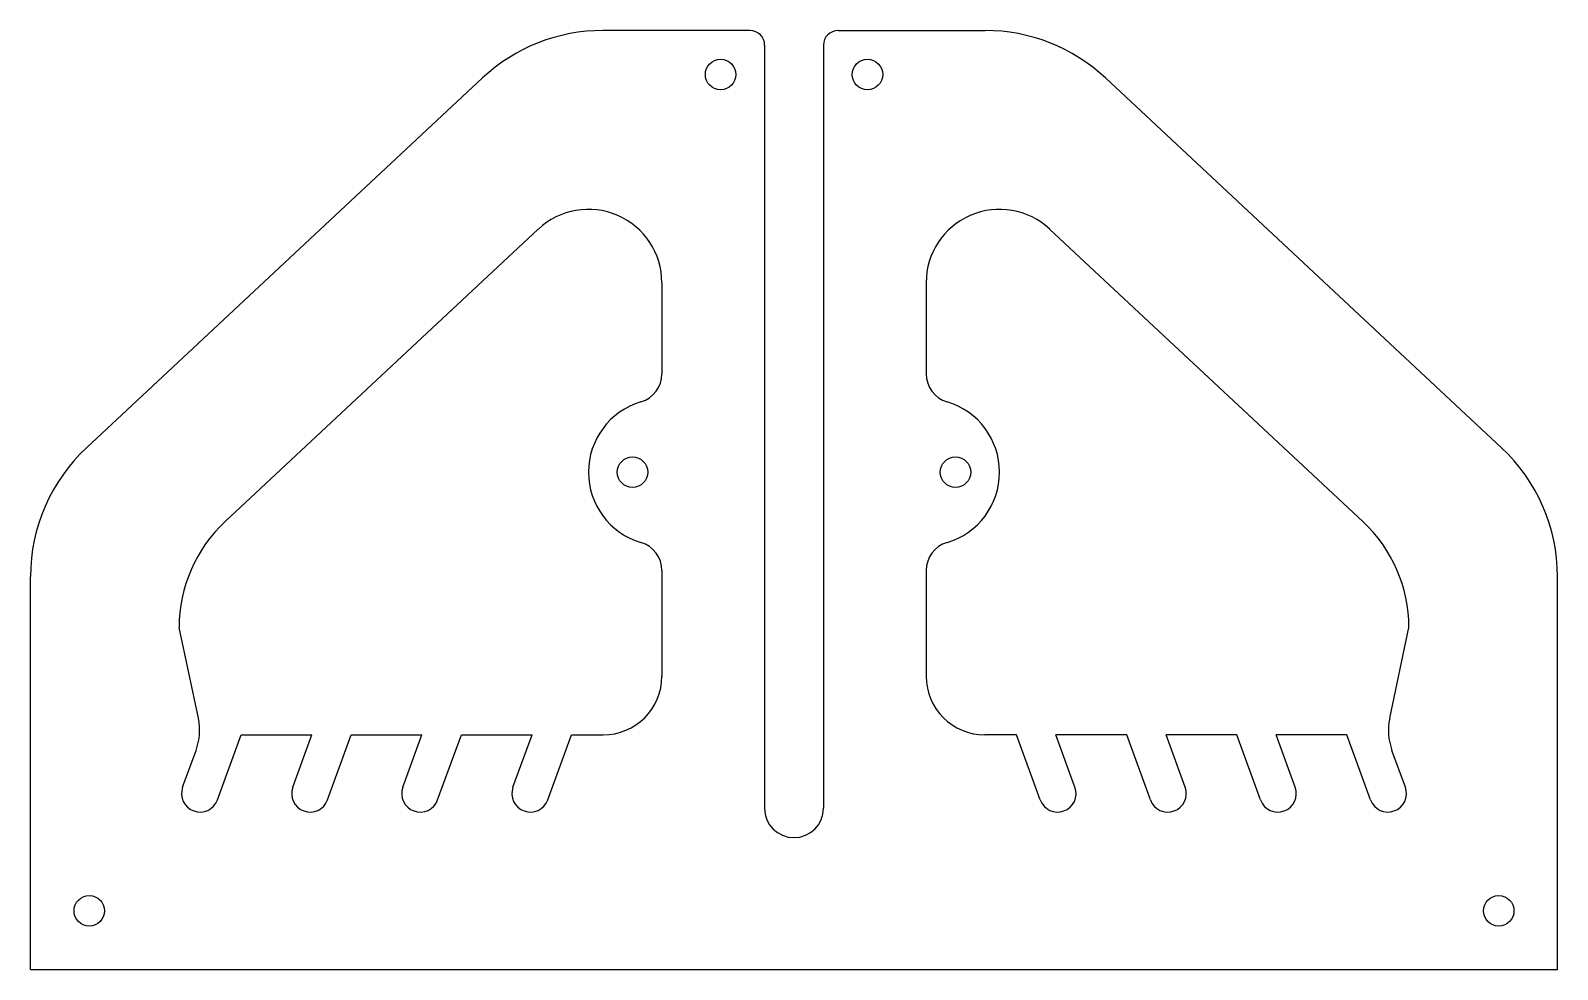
# Model space of a CAD drawing. Header units: millimetres. Extents: x 357.7 to 423.8, y 395 to 435.6.
import ezdxf

# ---------------------------------------------------------------- set-up
doc = ezdxf.new("R2010")
doc.units = ezdxf.units.MM

msp = doc.modelspace()

# ---------------------------------------------------------------- linework, layer by layer
for p, q in [((388.829, 435.616), (382.468, 435.616)), ((392.639, 435.616), (398.999, 435.616)), ((389.464, 434.981), (389.464, 401.953)), ((392.004, 434.981), (392.004, 401.953)), ((377.266, 433.564), (360.132, 417.555)), ((404.201, 433.564), (421.336, 417.555)), ((379.676, 427.021), (366.131, 414.366)), ((401.791, 427.021), (415.337, 414.366)), ((385.019, 424.701), (385.019, 420.76)), ((396.449, 424.701), (396.449, 420.76)), ((385.019, 412.241), (385.019, 407.668)), ((396.449, 412.241), (396.449, 407.668)), ((357.714, 394.976), (357.714, 411.987)), ((423.754, 394.976), (423.754, 411.987)), ((364.971, 405.847), (364.14, 409.781)), ((416.497, 405.847), (417.328, 409.781)), ((365.797, 402.314), (366.821, 405.128)), ((366.821, 405.128), (369.88, 405.128)), ((369.055, 402.861), (369.88, 405.128)), ((370.559, 402.314), (371.583, 405.128)), ((371.583, 405.128), (374.643, 405.128)), ((373.818, 402.861), (374.643, 405.128)), ((375.322, 402.314), (376.346, 405.128)), ((376.346, 405.128), (379.405, 405.128)), ((378.58, 402.861), (379.405, 405.128)), ((380.084, 402.314), (381.108, 405.128)), ((381.108, 405.128), (382.479, 405.128)), ((400.359, 405.128), (398.989, 405.128)), ((401.384, 402.314), (400.359, 405.128)), ((402.887, 402.861), (402.062, 405.128)), ((405.122, 405.128), (402.062, 405.128)), ((406.146, 402.314), (405.122, 405.128)), ((407.65, 402.861), (406.825, 405.128)), ((409.884, 405.128), (406.825, 405.128)), ((410.909, 402.314), (409.884, 405.128)), ((412.412, 402.861), (411.587, 405.128)), ((414.647, 405.128), (411.587, 405.128)), ((415.671, 402.314), (414.647, 405.128)), ((364.293, 402.861), (364.872, 404.454)), ((417.175, 402.861), (416.595, 404.454)), ((357.714, 394.976), (423.754, 394.976))]:
    msp.add_line(p, q)
for centre in [(387.559, 433.711), (393.909, 433.711), (383.749, 416.5), (397.719, 416.5), (360.254, 397.516), (421.214, 397.516)]:
    msp.add_circle(centre, 0.66)
for centre, radius, start, end in [((382.468, 427.996), 7.62, 90, 133.05485), ((388.829, 434.981), 0.635, 0, 90), ((392.639, 434.981), 0.635, 90, 180), ((398.999, 427.996), 7.62, 46.94515, 90), ((381.844, 424.701), 3.175, 0, 133.05485), ((399.624, 424.701), 3.175, 46.94515, 180), ((383.749, 420.76), 1.27, 286.60155, 0), ((397.719, 420.76), 1.27, 180, 253.39845), ((385.019, 416.5), 3.175, 106.60155, 253.39845), ((396.449, 416.5), 3.175, 286.60155, 73.39845), ((365.334, 411.987), 7.62, 133.05485, 180), ((416.134, 411.987), 7.62, 0, 46.94515), ((370.414, 409.781), 6.274, 133.05485, 180), ((411.054, 409.781), 6.274, 0, 46.94515), ((383.749, 412.241), 1.27, 360, 73.39845), ((397.719, 412.241), 1.27, 106.60155, 180), ((382.479, 407.668), 2.54, 270, 0), ((398.989, 407.668), 2.54, 180, 270), ((362.486, 405.322), 2.54, 340, 11.92405), ((418.982, 405.322), 2.54, 168.07595, 200), ((365.045, 402.588), 0.8, 160.00024, 339.99976), ((369.807, 402.588), 0.8, 160.00024, 339.99976), ((374.57, 402.588), 0.8, 160.00024, 339.99976), ((379.332, 402.588), 0.8, 160.00024, 339.99976), ((402.135, 402.588), 0.8, 200.00024, 19.99976), ((406.898, 402.588), 0.8, 200.00024, 19.99976), ((411.66, 402.588), 0.8, 200.00024, 19.99976), ((416.423, 402.588), 0.8, 200.00024, 19.99976), ((390.734, 401.953), 1.27, 180, 0)]:
    msp.add_arc(centre, radius, start, end)

doc.saveas('drawing.dxf')
